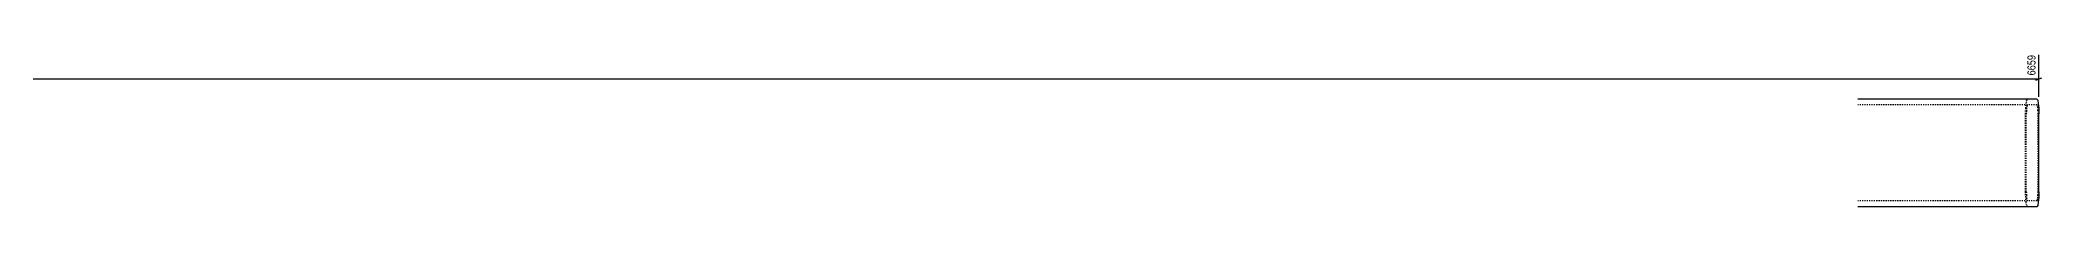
# Model space of a CAD drawing. Header units: millimetres. Extents: x 10 to 19605, y 8 to 304.
# Drawn here: x 16261 to 19605, y 10 to 267 of the extents above; entities that cross this region are included whole.
import ezdxf

# ---------------------------------------------------------------- set-up
doc = ezdxf.new("R2010")
doc.units = ezdxf.units.MM
doc.linetypes.add('DXK_LINE_DOT2', pattern=[3.9198, 1.9599, -1.9599])
doc.layers.add('MÅLSÆTNING', color=7, linetype='Continuous')
doc.layers.add('STÅL', color=7, linetype='Continuous')
doc.styles.add('Arial Narrow', font='ARIALN.TTF', dxfattribs={"height": 0.2})

msp = doc.modelspace()

# ---------------------------------------------------------------- linework, layer by layer
at = {"layer": 'MÅLSÆTNING', "color": 7, "linetype": 'Continuous'}
for p, q in [((19599.3, 194), (19599.3, 264.1)), ((15420.8, 224), (19599.3, 224)), ((19594.1, 221.9), (19604.6, 226.1))]:
    msp.add_line(p, q, dxfattribs=at)
at = {"layer": 'STÅL', "color": 2, "linetype": 'Continuous'}
for p, q in [((19596.2, 190.5), (19297.2, 190.5)), ((19596.2, 190.5), (19597.4, 188.6)), ((19597.4, 188.6), (19598.4, 183.2)), ((19598.4, 183.2), (19599.1, 175.1)), ((19599.1, 175.1), (19599.3, 165.5)), ((19599.3, 35.5), (19599.3, 165.5)), ((19599.3, 35.5), (19599.1, 25.9)), ((19596.2, 10.5), (19297.2, 10.5)), ((19597.4, 12.4), (19596.2, 10.5)), ((19598.4, 17.8), (19597.4, 12.4)), ((19599.1, 25.9), (19598.4, 17.8))]:
    msp.add_line(p, q, dxfattribs=at)
at = {"layer": 'STÅL', "color": 7, "linetype": 'DXK_LINE_DOT2'}
for p, q in [((19596.2, 180.5), (19297.2, 180.5)), ((19577.2, 165.5), (19577.4, 175.1)), ((19577.4, 175.1), (19578.1, 183.2)), ((19578.1, 183.2), (19579.1, 188.6)), ((19578.6, 171.2), (19578.4, 165.5)), ((19579, 176.1), (19578.6, 171.2)), ((19579.6, 179.4), (19579, 176.1)), ((19579.1, 188.6), (19580.3, 190.5)), ((19580.3, 180.5), (19579.6, 179.4)), ((19596.9, 179.4), (19596.2, 180.5)), ((19597.5, 176.1), (19596.9, 179.4)), ((19597.9, 171.2), (19597.5, 176.1)), ((19598.1, 165.5), (19597.9, 171.2)), ((19577.2, 35.5), (19577.2, 165.5)), ((19578.4, 35.5), (19578.4, 165.5)), ((19598.1, 35.5), (19598.1, 165.5)), ((19577.4, 25.9), (19577.2, 35.5)), ((19578.4, 35.5), (19578.6, 29.8)), ((19597.9, 29.8), (19598.1, 35.5)), ((19596.2, 20.5), (19297.2, 20.5)), ((19578.1, 17.8), (19577.4, 25.9)), ((19579.1, 12.4), (19578.1, 17.8)), ((19578.6, 29.8), (19579, 24.9)), ((19579, 24.9), (19579.6, 21.6)), ((19580.3, 10.5), (19579.1, 12.4)), ((19579.6, 21.6), (19580.3, 20.5)), ((19596.2, 20.5), (19596.9, 21.6)), ((19596.9, 21.6), (19597.5, 24.9)), ((19597.5, 24.9), (19597.9, 29.8))]:
    msp.add_line(p, q, dxfattribs=at)

# ---------------------------------------------------------------- next in the draw order: wipeouts: each hides what was drawn before it
at = {"color": 0, "linetype": 'Continuous'}
msp.add_wipeout([(19596.5, 266.9), (19576.9, 266.9), (19576.9, 227.2), (19596.5, 227.2)], dxfattribs=at).dxf.layer = 'MÅLSÆTNING'

# ---------------------------------------------------------------- next in the draw order: texts
at = {"layer": 'MÅLSÆTNING', "color": 3, "linetype": 'Continuous', "style": 'Arial Narrow'}
msp.add_text('6659', height=13.36, rotation=90.0002, dxfattribs=at).set_placement((19593.7, 230))

doc.saveas('drawing.dxf')
